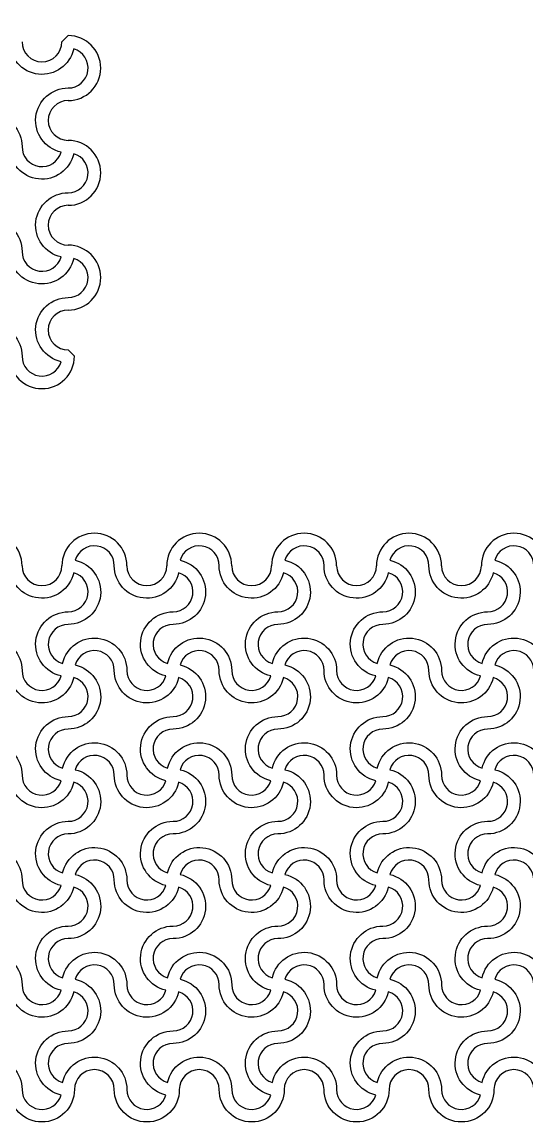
# Model space of a CAD drawing. Header units: millimetres. Extents: x 24 to 345, y 12 to 201.
# Drawn here: x 66.219 to 68.145, y 22.17 to 26.37 of the extents above; entities that cross this region are included whole.
import ezdxf

# ---------------------------------------------------------------- set-up
doc = ezdxf.new("R2010")
doc.units = ezdxf.units.MM
doc.header["$MEASUREMENT"] = 0
doc.layers.add('5th metal (rf+ground)', color=240, linetype='Continuous')

msp = doc.modelspace()

# ---------------------------------------------------------------- linework, layer by layer
at = {"layer": '5th metal (rf+ground)'}
for p, q in [((66.3953, 26.31821), (66.3713, 26.29421)), ((66.3953, 26.31821), (66.3713, 26.29421)), ((66.3953, 26.31821), (66.3713, 26.29421)), ((66.3953, 26.31821), (66.3713, 26.29421)), ((66.4193, 25.09421), (66.3953, 25.11821)), ((66.4193, 25.09421), (66.3953, 25.11821)), ((66.4193, 25.09421), (66.3953, 25.11821)), ((66.4193, 25.09421), (66.3953, 25.11821))]:
    msp.add_line(p, q, dxfattribs=at)
for points in [[(66.1713, 26.29421, 0.8687853), (66.02227, 26.31524, -0.8959788), (65.9953, 26.07021, 0.8687853), (65.97427, 25.92118, -0.8959788), (66.2193, 25.89421, 0.8687853), (66.36833, 25.87318, -0.8959788), (66.3953, 26.11821, 0.8687853), (66.41633, 26.26724, -0.8959788)], [(66.1713, 26.29421, 0.8687853), (66.02227, 26.31524, -0.8959788), (65.9953, 26.07021, 0.8687853), (65.97427, 25.92118, -0.8959788), (66.2193, 25.89421, 0.8687853), (66.36833, 25.87318, -0.8959788), (66.3953, 26.11821, 0.8687853), (66.41633, 26.26724, -0.8959788)], [(66.1713, 26.29421, 0.8687853), (66.02227, 26.31524, -0.8959788), (65.9953, 26.07021, 0.8687853), (65.97427, 25.92118, -0.8959788), (66.2193, 25.89421, 0.8687853), (66.36833, 25.87318, -0.8959788), (66.3953, 26.11821, 0.8687853), (66.41633, 26.26724, -0.8959788)], [(66.1713, 26.29421, 0.8687853), (66.02227, 26.31524, -0.8959788), (65.9953, 26.07021, 0.8687853), (65.97427, 25.92118, -0.8959788), (66.2193, 25.89421, 0.8687853), (66.36833, 25.87318, -0.8959788), (66.3953, 26.11821, 0.8687853), (66.41633, 26.26724, -0.8959788)], [(66.1713, 25.89421, 0.8687853), (66.02227, 25.91524, -0.8959788), (65.9953, 25.67021, 0.8687853), (65.97427, 25.52118, -0.8959788), (66.2193, 25.49421, 0.8687853), (66.36833, 25.47318, -0.8959788), (66.3953, 25.71821, 0.8687853), (66.41633, 25.86724, -0.8959788)], [(66.1713, 25.89421, 0.8687853), (66.02227, 25.91524, -0.8959788), (65.9953, 25.67021, 0.8687853), (65.97427, 25.52118, -0.8959788), (66.2193, 25.49421, 0.8687853), (66.36833, 25.47318, -0.8959788), (66.3953, 25.71821, 0.8687853), (66.41633, 25.86724, -0.8959788)], [(66.1713, 25.89421, 0.8687853), (66.02227, 25.91524, -0.8959788), (65.9953, 25.67021, 0.8687853), (65.97427, 25.52118, -0.8959788), (66.2193, 25.49421, 0.8687853), (66.36833, 25.47318, -0.8959788), (66.3953, 25.71821, 0.8687853), (66.41633, 25.86724, -0.8959788)], [(66.1713, 25.89421, 0.8687853), (66.02227, 25.91524, -0.8959788), (65.9953, 25.67021, 0.8687853), (65.97427, 25.52118, -0.8959788), (66.2193, 25.49421, 0.8687853), (66.36833, 25.47318, -0.8959788), (66.3953, 25.71821, 0.8687853), (66.41633, 25.86724, -0.8959788)], [(66.1713, 25.49421, 0.8687853), (66.02227, 25.51524, -0.8959788), (65.9953, 25.27021, 0.8687853), (65.97427, 25.12118, -0.8959788), (66.2193, 25.09421, 0.8687853), (66.36833, 25.07318, -0.8959788), (66.3953, 25.31821, 0.8687853), (66.41633, 25.46724, -0.8959788)], [(66.1713, 25.49421, 0.8687853), (66.02227, 25.51524, -0.8959788), (65.9953, 25.27021, 0.8687853), (65.97427, 25.12118, -0.8959788), (66.2193, 25.09421, 0.8687853), (66.36833, 25.07318, -0.8959788), (66.3953, 25.31821, 0.8687853), (66.41633, 25.46724, -0.8959788)], [(66.1713, 25.49421, 0.8687853), (66.02227, 25.51524, -0.8959788), (65.9953, 25.27021, 0.8687853), (65.97427, 25.12118, -0.8959788), (66.2193, 25.09421, 0.8687853), (66.36833, 25.07318, -0.8959788), (66.3953, 25.31821, 0.8687853), (66.41633, 25.46724, -0.8959788)], [(66.1713, 25.49421, 0.8687853), (66.02227, 25.51524, -0.8959788), (65.9953, 25.27021, 0.8687853), (65.97427, 25.12118, -0.8959788), (66.2193, 25.09421, 0.8687853), (66.36833, 25.07318, -0.8959788), (66.3953, 25.31821, 0.8687853), (66.41633, 25.46724, -0.8959788)], [(66.1713, 24.29421, 0.8687853), (66.02227, 24.31524, -0.8959788), (65.9953, 24.07021, 0.8687853), (65.97427, 23.92118, -0.8959788), (66.2193, 23.89421, 0.8687853), (66.36833, 23.87318, -0.8959788), (66.3953, 24.11821, 0.8687853), (66.41633, 24.26724, -0.8959788)], [(66.1713, 24.29421, 0.8687853), (66.02227, 24.31524, -0.8959788), (65.9953, 24.07021, 0.8687853), (65.97427, 23.92118, -0.8959788), (66.2193, 23.89421, 0.8687853), (66.36833, 23.87318, -0.8959788), (66.3953, 24.11821, 0.8687853), (66.41633, 24.26724, -0.8959788)], [(66.1713, 24.29421, 0.8687853), (66.02227, 24.31524, -0.8959788), (65.9953, 24.07021, 0.8687853), (65.97427, 23.92118, -0.8959788), (66.2193, 23.89421, 0.8687853), (66.36833, 23.87318, -0.8959788), (66.3953, 24.11821, 0.8687853), (66.41633, 24.26724, -0.8959788)], [(66.1713, 24.29421, 0.8687853), (66.02227, 24.31524, -0.8959788), (65.9953, 24.07021, 0.8687853), (65.97427, 23.92118, -0.8959788), (66.2193, 23.89421, 0.8687853), (66.36833, 23.87318, -0.8959788), (66.3953, 24.11821, 0.8687853), (66.41633, 24.26724, -0.8959788)], [(66.5713, 24.29421, 0.8687853), (66.42227, 24.31524, -0.8959788), (66.3953, 24.07021, 0.8687853), (66.37427, 23.92118, -0.8959788), (66.6193, 23.89421, 0.8687853), (66.76833, 23.87318, -0.8959788), (66.7953, 24.11821, 0.8687853), (66.81633, 24.26724, -0.8959788)], [(66.5713, 24.29421, 0.8687853), (66.42227, 24.31524, -0.8959788), (66.3953, 24.07021, 0.8687853), (66.37427, 23.92118, -0.8959788), (66.6193, 23.89421, 0.8687853), (66.76833, 23.87318, -0.8959788), (66.7953, 24.11821, 0.8687853), (66.81633, 24.26724, -0.8959788)], [(66.5713, 24.29421, 0.8687853), (66.42227, 24.31524, -0.8959788), (66.3953, 24.07021, 0.8687853), (66.37427, 23.92118, -0.8959788), (66.6193, 23.89421, 0.8687853), (66.76833, 23.87318, -0.8959788), (66.7953, 24.11821, 0.8687853), (66.81633, 24.26724, -0.8959788)], [(66.5713, 24.29421, 0.8687853), (66.42227, 24.31524, -0.8959788), (66.3953, 24.07021, 0.8687853), (66.37427, 23.92118, -0.8959788), (66.6193, 23.89421, 0.8687853), (66.76833, 23.87318, -0.8959788), (66.7953, 24.11821, 0.8687853), (66.81633, 24.26724, -0.8959788)], [(66.9713, 24.29421, 0.8687853), (66.82227, 24.31524, -0.8959788), (66.7953, 24.07021, 0.8687853), (66.77427, 23.92118, -0.8959788), (67.0193, 23.89421, 0.8687853), (67.16833, 23.87318, -0.8959788), (67.1953, 24.11821, 0.8687853), (67.21633, 24.26724, -0.8959788)], [(66.9713, 24.29421, 0.8687853), (66.82227, 24.31524, -0.8959788), (66.7953, 24.07021, 0.8687853), (66.77427, 23.92118, -0.8959788), (67.0193, 23.89421, 0.8687853), (67.16833, 23.87318, -0.8959788), (67.1953, 24.11821, 0.8687853), (67.21633, 24.26724, -0.8959788)], [(66.9713, 24.29421, 0.8687853), (66.82227, 24.31524, -0.8959788), (66.7953, 24.07021, 0.8687853), (66.77427, 23.92118, -0.8959788), (67.0193, 23.89421, 0.8687853), (67.16833, 23.87318, -0.8959788), (67.1953, 24.11821, 0.8687853), (67.21633, 24.26724, -0.8959788)], [(66.9713, 24.29421, 0.8687853), (66.82227, 24.31524, -0.8959788), (66.7953, 24.07021, 0.8687853), (66.77427, 23.92118, -0.8959788), (67.0193, 23.89421, 0.8687853), (67.16833, 23.87318, -0.8959788), (67.1953, 24.11821, 0.8687853), (67.21633, 24.26724, -0.8959788)], [(67.3713, 24.29421, 0.8687853), (67.22227, 24.31524, -0.8959788), (67.1953, 24.07021, 0.8687853), (67.17427, 23.92118, -0.8959788), (67.4193, 23.89421, 0.8687853), (67.56833, 23.87318, -0.8959788), (67.5953, 24.11821, 0.8687853), (67.61633, 24.26724, -0.8959788)], [(67.3713, 24.29421, 0.8687853), (67.22227, 24.31524, -0.8959788), (67.1953, 24.07021, 0.8687853), (67.17427, 23.92118, -0.8959788), (67.4193, 23.89421, 0.8687853), (67.56833, 23.87318, -0.8959788), (67.5953, 24.11821, 0.8687853), (67.61633, 24.26724, -0.8959788)], [(67.3713, 24.29421, 0.8687853), (67.22227, 24.31524, -0.8959788), (67.1953, 24.07021, 0.8687853), (67.17427, 23.92118, -0.8959788), (67.4193, 23.89421, 0.8687853), (67.56833, 23.87318, -0.8959788), (67.5953, 24.11821, 0.8687853), (67.61633, 24.26724, -0.8959788)], [(67.3713, 24.29421, 0.8687853), (67.22227, 24.31524, -0.8959788), (67.1953, 24.07021, 0.8687853), (67.17427, 23.92118, -0.8959788), (67.4193, 23.89421, 0.8687853), (67.56833, 23.87318, -0.8959788), (67.5953, 24.11821, 0.8687853), (67.61633, 24.26724, -0.8959788)], [(67.7713, 24.29421, 0.8687853), (67.62227, 24.31524, -0.8959788), (67.5953, 24.07021, 0.8687853), (67.57427, 23.92118, -0.8959788), (67.8193, 23.89421, 0.8687853), (67.96833, 23.87318, -0.8959788), (67.9953, 24.11821, 0.8687853), (68.01633, 24.26724, -0.8959788)], [(67.7713, 24.29421, 0.8687853), (67.62227, 24.31524, -0.8959788), (67.5953, 24.07021, 0.8687853), (67.57427, 23.92118, -0.8959788), (67.8193, 23.89421, 0.8687853), (67.96833, 23.87318, -0.8959788), (67.9953, 24.11821, 0.8687853), (68.01633, 24.26724, -0.8959788)], [(67.7713, 24.29421, 0.8687853), (67.62227, 24.31524, -0.8959788), (67.5953, 24.07021, 0.8687853), (67.57427, 23.92118, -0.8959788), (67.8193, 23.89421, 0.8687853), (67.96833, 23.87318, -0.8959788), (67.9953, 24.11821, 0.8687853), (68.01633, 24.26724, -0.8959788)], [(67.7713, 24.29421, 0.8687853), (67.62227, 24.31524, -0.8959788), (67.5953, 24.07021, 0.8687853), (67.57427, 23.92118, -0.8959788), (67.8193, 23.89421, 0.8687853), (67.96833, 23.87318, -0.8959788), (67.9953, 24.11821, 0.8687853), (68.01633, 24.26724, -0.8959788)], [(68.1713, 24.29421, 0.8687853), (68.02227, 24.31524, -0.8959788), (67.9953, 24.07021, 0.8687853), (67.97427, 23.92118, -0.8959788), (68.2193, 23.89421, 0.8687853), (68.36833, 23.87318, -0.8959788), (68.3953, 24.11821, 0.8687853), (68.41633, 24.26724, -0.8959788)], [(68.1713, 24.29421, 0.8687853), (68.02227, 24.31524, -0.8959788), (67.9953, 24.07021, 0.8687853), (67.97427, 23.92118, -0.8959788), (68.2193, 23.89421, 0.8687853), (68.36833, 23.87318, -0.8959788), (68.3953, 24.11821, 0.8687853), (68.41633, 24.26724, -0.8959788)], [(68.1713, 24.29421, 0.8687853), (68.02227, 24.31524, -0.8959788), (67.9953, 24.07021, 0.8687853), (67.97427, 23.92118, -0.8959788), (68.2193, 23.89421, 0.8687853), (68.36833, 23.87318, -0.8959788), (68.3953, 24.11821, 0.8687853), (68.41633, 24.26724, -0.8959788)], [(68.1713, 24.29421, 0.8687853), (68.02227, 24.31524, -0.8959788), (67.9953, 24.07021, 0.8687853), (67.97427, 23.92118, -0.8959788), (68.2193, 23.89421, 0.8687853), (68.36833, 23.87318, -0.8959788), (68.3953, 24.11821, 0.8687853), (68.41633, 24.26724, -0.8959788)], [(66.1713, 23.89421, 0.8687853), (66.02227, 23.91524, -0.8959788), (65.9953, 23.67021, 0.8687853), (65.97427, 23.52118, -0.8959788), (66.2193, 23.49421, 0.8687853), (66.36833, 23.47318, -0.8959788), (66.3953, 23.71821, 0.8687853), (66.41633, 23.86724, -0.8959788)], [(66.1713, 23.89421, 0.8687853), (66.02227, 23.91524, -0.8959788), (65.9953, 23.67021, 0.8687853), (65.97427, 23.52118, -0.8959788), (66.2193, 23.49421, 0.8687853), (66.36833, 23.47318, -0.8959788), (66.3953, 23.71821, 0.8687853), (66.41633, 23.86724, -0.8959788)], [(66.1713, 23.89421, 0.8687853), (66.02227, 23.91524, -0.8959788), (65.9953, 23.67021, 0.8687853), (65.97427, 23.52118, -0.8959788), (66.2193, 23.49421, 0.8687853), (66.36833, 23.47318, -0.8959788), (66.3953, 23.71821, 0.8687853), (66.41633, 23.86724, -0.8959788)], [(66.1713, 23.89421, 0.8687853), (66.02227, 23.91524, -0.8959788), (65.9953, 23.67021, 0.8687853), (65.97427, 23.52118, -0.8959788), (66.2193, 23.49421, 0.8687853), (66.36833, 23.47318, -0.8959788), (66.3953, 23.71821, 0.8687853), (66.41633, 23.86724, -0.8959788)], [(66.5713, 23.89421, 0.8687853), (66.42227, 23.91524, -0.8959788), (66.3953, 23.67021, 0.8687853), (66.37427, 23.52118, -0.8959788), (66.6193, 23.49421, 0.8687853), (66.76833, 23.47318, -0.8959788), (66.7953, 23.71821, 0.8687853), (66.81633, 23.86724, -0.8959788)], [(66.5713, 23.89421, 0.8687853), (66.42227, 23.91524, -0.8959788), (66.3953, 23.67021, 0.8687853), (66.37427, 23.52118, -0.8959788), (66.6193, 23.49421, 0.8687853), (66.76833, 23.47318, -0.8959788), (66.7953, 23.71821, 0.8687853), (66.81633, 23.86724, -0.8959788)], [(66.5713, 23.89421, 0.8687853), (66.42227, 23.91524, -0.8959788), (66.3953, 23.67021, 0.8687853), (66.37427, 23.52118, -0.8959788), (66.6193, 23.49421, 0.8687853), (66.76833, 23.47318, -0.8959788), (66.7953, 23.71821, 0.8687853), (66.81633, 23.86724, -0.8959788)], [(66.5713, 23.89421, 0.8687853), (66.42227, 23.91524, -0.8959788), (66.3953, 23.67021, 0.8687853), (66.37427, 23.52118, -0.8959788), (66.6193, 23.49421, 0.8687853), (66.76833, 23.47318, -0.8959788), (66.7953, 23.71821, 0.8687853), (66.81633, 23.86724, -0.8959788)], [(66.9713, 23.89421, 0.8687853), (66.82227, 23.91524, -0.8959788), (66.7953, 23.67021, 0.8687853), (66.77427, 23.52118, -0.8959788), (67.0193, 23.49421, 0.8687853), (67.16833, 23.47318, -0.8959788), (67.1953, 23.71821, 0.8687853), (67.21633, 23.86724, -0.8959788)], [(66.9713, 23.89421, 0.8687853), (66.82227, 23.91524, -0.8959788), (66.7953, 23.67021, 0.8687853), (66.77427, 23.52118, -0.8959788), (67.0193, 23.49421, 0.8687853), (67.16833, 23.47318, -0.8959788), (67.1953, 23.71821, 0.8687853), (67.21633, 23.86724, -0.8959788)], [(66.9713, 23.89421, 0.8687853), (66.82227, 23.91524, -0.8959788), (66.7953, 23.67021, 0.8687853), (66.77427, 23.52118, -0.8959788), (67.0193, 23.49421, 0.8687853), (67.16833, 23.47318, -0.8959788), (67.1953, 23.71821, 0.8687853), (67.21633, 23.86724, -0.8959788)], [(66.9713, 23.89421, 0.8687853), (66.82227, 23.91524, -0.8959788), (66.7953, 23.67021, 0.8687853), (66.77427, 23.52118, -0.8959788), (67.0193, 23.49421, 0.8687853), (67.16833, 23.47318, -0.8959788), (67.1953, 23.71821, 0.8687853), (67.21633, 23.86724, -0.8959788)], [(67.3713, 23.89421, 0.8687853), (67.22227, 23.91524, -0.8959788), (67.1953, 23.67021, 0.8687853), (67.17427, 23.52118, -0.8959788), (67.4193, 23.49421, 0.8687853), (67.56833, 23.47318, -0.8959788), (67.5953, 23.71821, 0.8687853), (67.61633, 23.86724, -0.8959788)], [(67.3713, 23.89421, 0.8687853), (67.22227, 23.91524, -0.8959788), (67.1953, 23.67021, 0.8687853), (67.17427, 23.52118, -0.8959788), (67.4193, 23.49421, 0.8687853), (67.56833, 23.47318, -0.8959788), (67.5953, 23.71821, 0.8687853), (67.61633, 23.86724, -0.8959788)], [(67.3713, 23.89421, 0.8687853), (67.22227, 23.91524, -0.8959788), (67.1953, 23.67021, 0.8687853), (67.17427, 23.52118, -0.8959788), (67.4193, 23.49421, 0.8687853), (67.56833, 23.47318, -0.8959788), (67.5953, 23.71821, 0.8687853), (67.61633, 23.86724, -0.8959788)], [(67.3713, 23.89421, 0.8687853), (67.22227, 23.91524, -0.8959788), (67.1953, 23.67021, 0.8687853), (67.17427, 23.52118, -0.8959788), (67.4193, 23.49421, 0.8687853), (67.56833, 23.47318, -0.8959788), (67.5953, 23.71821, 0.8687853), (67.61633, 23.86724, -0.8959788)], [(67.7713, 23.89421, 0.8687853), (67.62227, 23.91524, -0.8959788), (67.5953, 23.67021, 0.8687853), (67.57427, 23.52118, -0.8959788), (67.8193, 23.49421, 0.8687853), (67.96833, 23.47318, -0.8959788), (67.9953, 23.71821, 0.8687853), (68.01633, 23.86724, -0.8959788)], [(67.7713, 23.89421, 0.8687853), (67.62227, 23.91524, -0.8959788), (67.5953, 23.67021, 0.8687853), (67.57427, 23.52118, -0.8959788), (67.8193, 23.49421, 0.8687853), (67.96833, 23.47318, -0.8959788), (67.9953, 23.71821, 0.8687853), (68.01633, 23.86724, -0.8959788)], [(67.7713, 23.89421, 0.8687853), (67.62227, 23.91524, -0.8959788), (67.5953, 23.67021, 0.8687853), (67.57427, 23.52118, -0.8959788), (67.8193, 23.49421, 0.8687853), (67.96833, 23.47318, -0.8959788), (67.9953, 23.71821, 0.8687853), (68.01633, 23.86724, -0.8959788)], [(67.7713, 23.89421, 0.8687853), (67.62227, 23.91524, -0.8959788), (67.5953, 23.67021, 0.8687853), (67.57427, 23.52118, -0.8959788), (67.8193, 23.49421, 0.8687853), (67.96833, 23.47318, -0.8959788), (67.9953, 23.71821, 0.8687853), (68.01633, 23.86724, -0.8959788)], [(68.1713, 23.89421, 0.8687853), (68.02227, 23.91524, -0.8959788), (67.9953, 23.67021, 0.8687853), (67.97427, 23.52118, -0.8959788), (68.2193, 23.49421, 0.8687853), (68.36833, 23.47318, -0.8959788), (68.3953, 23.71821, 0.8687853), (68.41633, 23.86724, -0.8959788)], [(68.1713, 23.89421, 0.8687853), (68.02227, 23.91524, -0.8959788), (67.9953, 23.67021, 0.8687853), (67.97427, 23.52118, -0.8959788), (68.2193, 23.49421, 0.8687853), (68.36833, 23.47318, -0.8959788), (68.3953, 23.71821, 0.8687853), (68.41633, 23.86724, -0.8959788)], [(68.1713, 23.89421, 0.8687853), (68.02227, 23.91524, -0.8959788), (67.9953, 23.67021, 0.8687853), (67.97427, 23.52118, -0.8959788), (68.2193, 23.49421, 0.8687853), (68.36833, 23.47318, -0.8959788), (68.3953, 23.71821, 0.8687853), (68.41633, 23.86724, -0.8959788)], [(68.1713, 23.89421, 0.8687853), (68.02227, 23.91524, -0.8959788), (67.9953, 23.67021, 0.8687853), (67.97427, 23.52118, -0.8959788), (68.2193, 23.49421, 0.8687853), (68.36833, 23.47318, -0.8959788), (68.3953, 23.71821, 0.8687853), (68.41633, 23.86724, -0.8959788)], [(66.1713, 23.49421, 0.8687853), (66.02227, 23.51524, -0.8959788), (65.9953, 23.27021, 0.8687853), (65.97427, 23.12118, -0.8959788), (66.2193, 23.09421, 0.8687853), (66.36833, 23.07318, -0.8959788), (66.3953, 23.31821, 0.8687853), (66.41633, 23.46724, -0.8959788)], [(66.1713, 23.49421, 0.8687853), (66.02227, 23.51524, -0.8959788), (65.9953, 23.27021, 0.8687853), (65.97427, 23.12118, -0.8959788), (66.2193, 23.09421, 0.8687853), (66.36833, 23.07318, -0.8959788), (66.3953, 23.31821, 0.8687853), (66.41633, 23.46724, -0.8959788)], [(66.1713, 23.49421, 0.8687853), (66.02227, 23.51524, -0.8959788), (65.9953, 23.27021, 0.8687853), (65.97427, 23.12118, -0.8959788), (66.2193, 23.09421, 0.8687853), (66.36833, 23.07318, -0.8959788), (66.3953, 23.31821, 0.8687853), (66.41633, 23.46724, -0.8959788)], [(66.1713, 23.49421, 0.8687853), (66.02227, 23.51524, -0.8959788), (65.9953, 23.27021, 0.8687853), (65.97427, 23.12118, -0.8959788), (66.2193, 23.09421, 0.8687853), (66.36833, 23.07318, -0.8959788), (66.3953, 23.31821, 0.8687853), (66.41633, 23.46724, -0.8959788)], [(66.5713, 23.49421, 0.8687853), (66.42227, 23.51524, -0.8959788), (66.3953, 23.27021, 0.8687853), (66.37427, 23.12118, -0.8959788), (66.6193, 23.09421, 0.8687853), (66.76833, 23.07318, -0.8959788), (66.7953, 23.31821, 0.8687853), (66.81633, 23.46724, -0.8959788)], [(66.5713, 23.49421, 0.8687853), (66.42227, 23.51524, -0.8959788), (66.3953, 23.27021, 0.8687853), (66.37427, 23.12118, -0.8959788), (66.6193, 23.09421, 0.8687853), (66.76833, 23.07318, -0.8959788), (66.7953, 23.31821, 0.8687853), (66.81633, 23.46724, -0.8959788)], [(66.5713, 23.49421, 0.8687853), (66.42227, 23.51524, -0.8959788), (66.3953, 23.27021, 0.8687853), (66.37427, 23.12118, -0.8959788), (66.6193, 23.09421, 0.8687853), (66.76833, 23.07318, -0.8959788), (66.7953, 23.31821, 0.8687853), (66.81633, 23.46724, -0.8959788)], [(66.5713, 23.49421, 0.8687853), (66.42227, 23.51524, -0.8959788), (66.3953, 23.27021, 0.8687853), (66.37427, 23.12118, -0.8959788), (66.6193, 23.09421, 0.8687853), (66.76833, 23.07318, -0.8959788), (66.7953, 23.31821, 0.8687853), (66.81633, 23.46724, -0.8959788)], [(66.9713, 23.49421, 0.8687853), (66.82227, 23.51524, -0.8959788), (66.7953, 23.27021, 0.8687853), (66.77427, 23.12118, -0.8959788), (67.0193, 23.09421, 0.8687853), (67.16833, 23.07318, -0.8959788), (67.1953, 23.31821, 0.8687853), (67.21633, 23.46724, -0.8959788)], [(66.9713, 23.49421, 0.8687853), (66.82227, 23.51524, -0.8959788), (66.7953, 23.27021, 0.8687853), (66.77427, 23.12118, -0.8959788), (67.0193, 23.09421, 0.8687853), (67.16833, 23.07318, -0.8959788), (67.1953, 23.31821, 0.8687853), (67.21633, 23.46724, -0.8959788)], [(66.9713, 23.49421, 0.8687853), (66.82227, 23.51524, -0.8959788), (66.7953, 23.27021, 0.8687853), (66.77427, 23.12118, -0.8959788), (67.0193, 23.09421, 0.8687853), (67.16833, 23.07318, -0.8959788), (67.1953, 23.31821, 0.8687853), (67.21633, 23.46724, -0.8959788)], [(66.9713, 23.49421, 0.8687853), (66.82227, 23.51524, -0.8959788), (66.7953, 23.27021, 0.8687853), (66.77427, 23.12118, -0.8959788), (67.0193, 23.09421, 0.8687853), (67.16833, 23.07318, -0.8959788), (67.1953, 23.31821, 0.8687853), (67.21633, 23.46724, -0.8959788)], [(67.3713, 23.49421, 0.8687853), (67.22227, 23.51524, -0.8959788), (67.1953, 23.27021, 0.8687853), (67.17427, 23.12118, -0.8959788), (67.4193, 23.09421, 0.8687853), (67.56833, 23.07318, -0.8959788), (67.5953, 23.31821, 0.8687853), (67.61633, 23.46724, -0.8959788)], [(67.3713, 23.49421, 0.8687853), (67.22227, 23.51524, -0.8959788), (67.1953, 23.27021, 0.8687853), (67.17427, 23.12118, -0.8959788), (67.4193, 23.09421, 0.8687853), (67.56833, 23.07318, -0.8959788), (67.5953, 23.31821, 0.8687853), (67.61633, 23.46724, -0.8959788)], [(67.3713, 23.49421, 0.8687853), (67.22227, 23.51524, -0.8959788), (67.1953, 23.27021, 0.8687853), (67.17427, 23.12118, -0.8959788), (67.4193, 23.09421, 0.8687853), (67.56833, 23.07318, -0.8959788), (67.5953, 23.31821, 0.8687853), (67.61633, 23.46724, -0.8959788)], [(67.3713, 23.49421, 0.8687853), (67.22227, 23.51524, -0.8959788), (67.1953, 23.27021, 0.8687853), (67.17427, 23.12118, -0.8959788), (67.4193, 23.09421, 0.8687853), (67.56833, 23.07318, -0.8959788), (67.5953, 23.31821, 0.8687853), (67.61633, 23.46724, -0.8959788)], [(67.7713, 23.49421, 0.8687853), (67.62227, 23.51524, -0.8959788), (67.5953, 23.27021, 0.8687853), (67.57427, 23.12118, -0.8959788), (67.8193, 23.09421, 0.8687853), (67.96833, 23.07318, -0.8959788), (67.9953, 23.31821, 0.8687853), (68.01633, 23.46724, -0.8959788)], [(67.7713, 23.49421, 0.8687853), (67.62227, 23.51524, -0.8959788), (67.5953, 23.27021, 0.8687853), (67.57427, 23.12118, -0.8959788), (67.8193, 23.09421, 0.8687853), (67.96833, 23.07318, -0.8959788), (67.9953, 23.31821, 0.8687853), (68.01633, 23.46724, -0.8959788)], [(67.7713, 23.49421, 0.8687853), (67.62227, 23.51524, -0.8959788), (67.5953, 23.27021, 0.8687853), (67.57427, 23.12118, -0.8959788), (67.8193, 23.09421, 0.8687853), (67.96833, 23.07318, -0.8959788), (67.9953, 23.31821, 0.8687853), (68.01633, 23.46724, -0.8959788)], [(67.7713, 23.49421, 0.8687853), (67.62227, 23.51524, -0.8959788), (67.5953, 23.27021, 0.8687853), (67.57427, 23.12118, -0.8959788), (67.8193, 23.09421, 0.8687853), (67.96833, 23.07318, -0.8959788), (67.9953, 23.31821, 0.8687853), (68.01633, 23.46724, -0.8959788)], [(68.1713, 23.49421, 0.8687853), (68.02227, 23.51524, -0.8959788), (67.9953, 23.27021, 0.8687853), (67.97427, 23.12118, -0.8959788), (68.2193, 23.09421, 0.8687853), (68.36833, 23.07318, -0.8959788), (68.3953, 23.31821, 0.8687853), (68.41633, 23.46724, -0.8959788)], [(68.1713, 23.49421, 0.8687853), (68.02227, 23.51524, -0.8959788), (67.9953, 23.27021, 0.8687853), (67.97427, 23.12118, -0.8959788), (68.2193, 23.09421, 0.8687853), (68.36833, 23.07318, -0.8959788), (68.3953, 23.31821, 0.8687853), (68.41633, 23.46724, -0.8959788)], [(68.1713, 23.49421, 0.8687853), (68.02227, 23.51524, -0.8959788), (67.9953, 23.27021, 0.8687853), (67.97427, 23.12118, -0.8959788), (68.2193, 23.09421, 0.8687853), (68.36833, 23.07318, -0.8959788), (68.3953, 23.31821, 0.8687853), (68.41633, 23.46724, -0.8959788)], [(68.1713, 23.49421, 0.8687853), (68.02227, 23.51524, -0.8959788), (67.9953, 23.27021, 0.8687853), (67.97427, 23.12118, -0.8959788), (68.2193, 23.09421, 0.8687853), (68.36833, 23.07318, -0.8959788), (68.3953, 23.31821, 0.8687853), (68.41633, 23.46724, -0.8959788)], [(66.1713, 23.09421, 0.8687853), (66.02227, 23.11524, -0.8959788), (65.9953, 22.87021, 0.8687853), (65.97427, 22.72118, -0.8959788), (66.2193, 22.69421, 0.8687853), (66.36833, 22.67318, -0.8959788), (66.3953, 22.91821, 0.8687853), (66.41633, 23.06724, -0.8959788)], [(66.1713, 23.09421, 0.8687853), (66.02227, 23.11524, -0.8959788), (65.9953, 22.87021, 0.8687853), (65.97427, 22.72118, -0.8959788), (66.2193, 22.69421, 0.8687853), (66.36833, 22.67318, -0.8959788), (66.3953, 22.91821, 0.8687853), (66.41633, 23.06724, -0.8959788)], [(66.1713, 23.09421, 0.8687853), (66.02227, 23.11524, -0.8959788), (65.9953, 22.87021, 0.8687853), (65.97427, 22.72118, -0.8959788), (66.2193, 22.69421, 0.8687853), (66.36833, 22.67318, -0.8959788), (66.3953, 22.91821, 0.8687853), (66.41633, 23.06724, -0.8959788)], [(66.1713, 23.09421, 0.8687853), (66.02227, 23.11524, -0.8959788), (65.9953, 22.87021, 0.8687853), (65.97427, 22.72118, -0.8959788), (66.2193, 22.69421, 0.8687853), (66.36833, 22.67318, -0.8959788), (66.3953, 22.91821, 0.8687853), (66.41633, 23.06724, -0.8959788)], [(66.5713, 23.09421, 0.8687853), (66.42227, 23.11524, -0.8959788), (66.3953, 22.87021, 0.8687853), (66.37427, 22.72118, -0.8959788), (66.6193, 22.69421, 0.8687853), (66.76833, 22.67318, -0.8959788), (66.7953, 22.91821, 0.8687853), (66.81633, 23.06724, -0.8959788)], [(66.5713, 23.09421, 0.8687853), (66.42227, 23.11524, -0.8959788), (66.3953, 22.87021, 0.8687853), (66.37427, 22.72118, -0.8959788), (66.6193, 22.69421, 0.8687853), (66.76833, 22.67318, -0.8959788), (66.7953, 22.91821, 0.8687853), (66.81633, 23.06724, -0.8959788)], [(66.5713, 23.09421, 0.8687853), (66.42227, 23.11524, -0.8959788), (66.3953, 22.87021, 0.8687853), (66.37427, 22.72118, -0.8959788), (66.6193, 22.69421, 0.8687853), (66.76833, 22.67318, -0.8959788), (66.7953, 22.91821, 0.8687853), (66.81633, 23.06724, -0.8959788)], [(66.5713, 23.09421, 0.8687853), (66.42227, 23.11524, -0.8959788), (66.3953, 22.87021, 0.8687853), (66.37427, 22.72118, -0.8959788), (66.6193, 22.69421, 0.8687853), (66.76833, 22.67318, -0.8959788), (66.7953, 22.91821, 0.8687853), (66.81633, 23.06724, -0.8959788)], [(66.9713, 23.09421, 0.8687853), (66.82227, 23.11524, -0.8959788), (66.7953, 22.87021, 0.8687853), (66.77427, 22.72118, -0.8959788), (67.0193, 22.69421, 0.8687853), (67.16833, 22.67318, -0.8959788), (67.1953, 22.91821, 0.8687853), (67.21633, 23.06724, -0.8959788)], [(66.9713, 23.09421, 0.8687853), (66.82227, 23.11524, -0.8959788), (66.7953, 22.87021, 0.8687853), (66.77427, 22.72118, -0.8959788), (67.0193, 22.69421, 0.8687853), (67.16833, 22.67318, -0.8959788), (67.1953, 22.91821, 0.8687853), (67.21633, 23.06724, -0.8959788)], [(66.9713, 23.09421, 0.8687853), (66.82227, 23.11524, -0.8959788), (66.7953, 22.87021, 0.8687853), (66.77427, 22.72118, -0.8959788), (67.0193, 22.69421, 0.8687853), (67.16833, 22.67318, -0.8959788), (67.1953, 22.91821, 0.8687853), (67.21633, 23.06724, -0.8959788)], [(66.9713, 23.09421, 0.8687853), (66.82227, 23.11524, -0.8959788), (66.7953, 22.87021, 0.8687853), (66.77427, 22.72118, -0.8959788), (67.0193, 22.69421, 0.8687853), (67.16833, 22.67318, -0.8959788), (67.1953, 22.91821, 0.8687853), (67.21633, 23.06724, -0.8959788)], [(67.3713, 23.09421, 0.8687853), (67.22227, 23.11524, -0.8959788), (67.1953, 22.87021, 0.8687853), (67.17427, 22.72118, -0.8959788), (67.4193, 22.69421, 0.8687853), (67.56833, 22.67318, -0.8959788), (67.5953, 22.91821, 0.8687853), (67.61633, 23.06724, -0.8959788)], [(67.3713, 23.09421, 0.8687853), (67.22227, 23.11524, -0.8959788), (67.1953, 22.87021, 0.8687853), (67.17427, 22.72118, -0.8959788), (67.4193, 22.69421, 0.8687853), (67.56833, 22.67318, -0.8959788), (67.5953, 22.91821, 0.8687853), (67.61633, 23.06724, -0.8959788)], [(67.3713, 23.09421, 0.8687853), (67.22227, 23.11524, -0.8959788), (67.1953, 22.87021, 0.8687853), (67.17427, 22.72118, -0.8959788), (67.4193, 22.69421, 0.8687853), (67.56833, 22.67318, -0.8959788), (67.5953, 22.91821, 0.8687853), (67.61633, 23.06724, -0.8959788)], [(67.3713, 23.09421, 0.8687853), (67.22227, 23.11524, -0.8959788), (67.1953, 22.87021, 0.8687853), (67.17427, 22.72118, -0.8959788), (67.4193, 22.69421, 0.8687853), (67.56833, 22.67318, -0.8959788), (67.5953, 22.91821, 0.8687853), (67.61633, 23.06724, -0.8959788)], [(67.7713, 23.09421, 0.8687853), (67.62227, 23.11524, -0.8959788), (67.5953, 22.87021, 0.8687853), (67.57427, 22.72118, -0.8959788), (67.8193, 22.69421, 0.8687853), (67.96833, 22.67318, -0.8959788), (67.9953, 22.91821, 0.8687853), (68.01633, 23.06724, -0.8959788)], [(67.7713, 23.09421, 0.8687853), (67.62227, 23.11524, -0.8959788), (67.5953, 22.87021, 0.8687853), (67.57427, 22.72118, -0.8959788), (67.8193, 22.69421, 0.8687853), (67.96833, 22.67318, -0.8959788), (67.9953, 22.91821, 0.8687853), (68.01633, 23.06724, -0.8959788)], [(67.7713, 23.09421, 0.8687853), (67.62227, 23.11524, -0.8959788), (67.5953, 22.87021, 0.8687853), (67.57427, 22.72118, -0.8959788), (67.8193, 22.69421, 0.8687853), (67.96833, 22.67318, -0.8959788), (67.9953, 22.91821, 0.8687853), (68.01633, 23.06724, -0.8959788)], [(67.7713, 23.09421, 0.8687853), (67.62227, 23.11524, -0.8959788), (67.5953, 22.87021, 0.8687853), (67.57427, 22.72118, -0.8959788), (67.8193, 22.69421, 0.8687853), (67.96833, 22.67318, -0.8959788), (67.9953, 22.91821, 0.8687853), (68.01633, 23.06724, -0.8959788)], [(68.1713, 23.09421, 0.8687853), (68.02227, 23.11524, -0.8959788), (67.9953, 22.87021, 0.8687853), (67.97427, 22.72118, -0.8959788), (68.2193, 22.69421, 0.8687853), (68.36833, 22.67318, -0.8959788), (68.3953, 22.91821, 0.8687853), (68.41633, 23.06724, -0.8959788)], [(68.1713, 23.09421, 0.8687853), (68.02227, 23.11524, -0.8959788), (67.9953, 22.87021, 0.8687853), (67.97427, 22.72118, -0.8959788), (68.2193, 22.69421, 0.8687853), (68.36833, 22.67318, -0.8959788), (68.3953, 22.91821, 0.8687853), (68.41633, 23.06724, -0.8959788)], [(68.1713, 23.09421, 0.8687853), (68.02227, 23.11524, -0.8959788), (67.9953, 22.87021, 0.8687853), (67.97427, 22.72118, -0.8959788), (68.2193, 22.69421, 0.8687853), (68.36833, 22.67318, -0.8959788), (68.3953, 22.91821, 0.8687853), (68.41633, 23.06724, -0.8959788)], [(68.1713, 23.09421, 0.8687853), (68.02227, 23.11524, -0.8959788), (67.9953, 22.87021, 0.8687853), (67.97427, 22.72118, -0.8959788), (68.2193, 22.69421, 0.8687853), (68.36833, 22.67318, -0.8959788), (68.3953, 22.91821, 0.8687853), (68.41633, 23.06724, -0.8959788)], [(66.1713, 22.69421, 0.8687853), (66.02227, 22.71524, -0.8959788), (65.9953, 22.47021, 0.8687853), (65.97427, 22.32118, -0.8959788), (66.2193, 22.29421, 0.8687853), (66.36833, 22.27318, -0.8959788), (66.3953, 22.51821, 0.8687853), (66.41633, 22.66724, -0.8959788)], [(66.1713, 22.69421, 0.8687853), (66.02227, 22.71524, -0.8959788), (65.9953, 22.47021, 0.8687853), (65.97427, 22.32118, -0.8959788), (66.2193, 22.29421, 0.8687853), (66.36833, 22.27318, -0.8959788), (66.3953, 22.51821, 0.8687853), (66.41633, 22.66724, -0.8959788)], [(66.1713, 22.69421, 0.8687853), (66.02227, 22.71524, -0.8959788), (65.9953, 22.47021, 0.8687853), (65.97427, 22.32118, -0.8959788), (66.2193, 22.29421, 0.8687853), (66.36833, 22.27318, -0.8959788), (66.3953, 22.51821, 0.8687853), (66.41633, 22.66724, -0.8959788)], [(66.1713, 22.69421, 0.8687853), (66.02227, 22.71524, -0.8959788), (65.9953, 22.47021, 0.8687853), (65.97427, 22.32118, -0.8959788), (66.2193, 22.29421, 0.8687853), (66.36833, 22.27318, -0.8959788), (66.3953, 22.51821, 0.8687853), (66.41633, 22.66724, -0.8959788)], [(66.5713, 22.69421, 0.8687853), (66.42227, 22.71524, -0.8959788), (66.3953, 22.47021, 0.8687853), (66.37427, 22.32118, -0.8959788), (66.6193, 22.29421, 0.8687853), (66.76833, 22.27318, -0.8959788), (66.7953, 22.51821, 0.8687853), (66.81633, 22.66724, -0.8959788)], [(66.5713, 22.69421, 0.8687853), (66.42227, 22.71524, -0.8959788), (66.3953, 22.47021, 0.8687853), (66.37427, 22.32118, -0.8959788), (66.6193, 22.29421, 0.8687853), (66.76833, 22.27318, -0.8959788), (66.7953, 22.51821, 0.8687853), (66.81633, 22.66724, -0.8959788)], [(66.5713, 22.69421, 0.8687853), (66.42227, 22.71524, -0.8959788), (66.3953, 22.47021, 0.8687853), (66.37427, 22.32118, -0.8959788), (66.6193, 22.29421, 0.8687853), (66.76833, 22.27318, -0.8959788), (66.7953, 22.51821, 0.8687853), (66.81633, 22.66724, -0.8959788)], [(66.5713, 22.69421, 0.8687853), (66.42227, 22.71524, -0.8959788), (66.3953, 22.47021, 0.8687853), (66.37427, 22.32118, -0.8959788), (66.6193, 22.29421, 0.8687853), (66.76833, 22.27318, -0.8959788), (66.7953, 22.51821, 0.8687853), (66.81633, 22.66724, -0.8959788)], [(66.9713, 22.69421, 0.8687853), (66.82227, 22.71524, -0.8959788), (66.7953, 22.47021, 0.8687853), (66.77427, 22.32118, -0.8959788), (67.0193, 22.29421, 0.8687853), (67.16833, 22.27318, -0.8959788), (67.1953, 22.51821, 0.8687853), (67.21633, 22.66724, -0.8959788)], [(66.9713, 22.69421, 0.8687853), (66.82227, 22.71524, -0.8959788), (66.7953, 22.47021, 0.8687853), (66.77427, 22.32118, -0.8959788), (67.0193, 22.29421, 0.8687853), (67.16833, 22.27318, -0.8959788), (67.1953, 22.51821, 0.8687853), (67.21633, 22.66724, -0.8959788)], [(66.9713, 22.69421, 0.8687853), (66.82227, 22.71524, -0.8959788), (66.7953, 22.47021, 0.8687853), (66.77427, 22.32118, -0.8959788), (67.0193, 22.29421, 0.8687853), (67.16833, 22.27318, -0.8959788), (67.1953, 22.51821, 0.8687853), (67.21633, 22.66724, -0.8959788)], [(66.9713, 22.69421, 0.8687853), (66.82227, 22.71524, -0.8959788), (66.7953, 22.47021, 0.8687853), (66.77427, 22.32118, -0.8959788), (67.0193, 22.29421, 0.8687853), (67.16833, 22.27318, -0.8959788), (67.1953, 22.51821, 0.8687853), (67.21633, 22.66724, -0.8959788)], [(67.3713, 22.69421, 0.8687853), (67.22227, 22.71524, -0.8959788), (67.1953, 22.47021, 0.8687853), (67.17427, 22.32118, -0.8959788), (67.4193, 22.29421, 0.8687853), (67.56833, 22.27318, -0.8959788), (67.5953, 22.51821, 0.8687853), (67.61633, 22.66724, -0.8959788)], [(67.3713, 22.69421, 0.8687853), (67.22227, 22.71524, -0.8959788), (67.1953, 22.47021, 0.8687853), (67.17427, 22.32118, -0.8959788), (67.4193, 22.29421, 0.8687853), (67.56833, 22.27318, -0.8959788), (67.5953, 22.51821, 0.8687853), (67.61633, 22.66724, -0.8959788)], [(67.3713, 22.69421, 0.8687853), (67.22227, 22.71524, -0.8959788), (67.1953, 22.47021, 0.8687853), (67.17427, 22.32118, -0.8959788), (67.4193, 22.29421, 0.8687853), (67.56833, 22.27318, -0.8959788), (67.5953, 22.51821, 0.8687853), (67.61633, 22.66724, -0.8959788)], [(67.3713, 22.69421, 0.8687853), (67.22227, 22.71524, -0.8959788), (67.1953, 22.47021, 0.8687853), (67.17427, 22.32118, -0.8959788), (67.4193, 22.29421, 0.8687853), (67.56833, 22.27318, -0.8959788), (67.5953, 22.51821, 0.8687853), (67.61633, 22.66724, -0.8959788)], [(67.7713, 22.69421, 0.8687853), (67.62227, 22.71524, -0.8959788), (67.5953, 22.47021, 0.8687853), (67.57427, 22.32118, -0.8959788), (67.8193, 22.29421, 0.8687853), (67.96833, 22.27318, -0.8959788), (67.9953, 22.51821, 0.8687853), (68.01633, 22.66724, -0.8959788)], [(67.7713, 22.69421, 0.8687853), (67.62227, 22.71524, -0.8959788), (67.5953, 22.47021, 0.8687853), (67.57427, 22.32118, -0.8959788), (67.8193, 22.29421, 0.8687853), (67.96833, 22.27318, -0.8959788), (67.9953, 22.51821, 0.8687853), (68.01633, 22.66724, -0.8959788)], [(67.7713, 22.69421, 0.8687853), (67.62227, 22.71524, -0.8959788), (67.5953, 22.47021, 0.8687853), (67.57427, 22.32118, -0.8959788), (67.8193, 22.29421, 0.8687853), (67.96833, 22.27318, -0.8959788), (67.9953, 22.51821, 0.8687853), (68.01633, 22.66724, -0.8959788)], [(67.7713, 22.69421, 0.8687853), (67.62227, 22.71524, -0.8959788), (67.5953, 22.47021, 0.8687853), (67.57427, 22.32118, -0.8959788), (67.8193, 22.29421, 0.8687853), (67.96833, 22.27318, -0.8959788), (67.9953, 22.51821, 0.8687853), (68.01633, 22.66724, -0.8959788)], [(68.1713, 22.69421, 0.8687853), (68.02227, 22.71524, -0.8959788), (67.9953, 22.47021, 0.8687853), (67.97427, 22.32118, -0.8959788), (68.2193, 22.29421, 0.8687853), (68.36833, 22.27318, -0.8959788), (68.3953, 22.51821, 0.8687853), (68.41633, 22.66724, -0.8959788)], [(68.1713, 22.69421, 0.8687853), (68.02227, 22.71524, -0.8959788), (67.9953, 22.47021, 0.8687853), (67.97427, 22.32118, -0.8959788), (68.2193, 22.29421, 0.8687853), (68.36833, 22.27318, -0.8959788), (68.3953, 22.51821, 0.8687853), (68.41633, 22.66724, -0.8959788)], [(68.1713, 22.69421, 0.8687853), (68.02227, 22.71524, -0.8959788), (67.9953, 22.47021, 0.8687853), (67.97427, 22.32118, -0.8959788), (68.2193, 22.29421, 0.8687853), (68.36833, 22.27318, -0.8959788), (68.3953, 22.51821, 0.8687853), (68.41633, 22.66724, -0.8959788)], [(68.1713, 22.69421, 0.8687853), (68.02227, 22.71524, -0.8959788), (67.9953, 22.47021, 0.8687853), (67.97427, 22.32118, -0.8959788), (68.2193, 22.29421, 0.8687853), (68.36833, 22.27318, -0.8959788), (68.3953, 22.51821, 0.8687853), (68.41633, 22.66724, -0.8959788)]]:
    msp.add_lwpolyline(points, format="xyb", close=True, dxfattribs=at)
msp.add_lwpolyline([(68.1713, 22.29421, 1), (68.0193, 22.29421, -1), (67.7713, 22.29421, 1), (67.6193, 22.29421, -1), (67.3713, 22.29421, 1), (67.2193, 22.29421, -1), (66.9713, 22.29421, 1), (66.8193, 22.29421, -1), (66.5713, 22.29421, 1), (66.4193, 22.29421, -1), (66.1713, 22.29421, 1)], format="xyb", dxfattribs=at)
msp.add_lwpolyline([(68.1713, 22.29421, 1), (68.0193, 22.29421, -1), (67.7713, 22.29421, 1), (67.6193, 22.29421, -1), (67.3713, 22.29421, 1), (67.2193, 22.29421, -1), (66.9713, 22.29421, 1), (66.8193, 22.29421, -1), (66.5713, 22.29421, 1), (66.4193, 22.29421, -1), (66.1713, 22.29421, 1)], format="xyb", dxfattribs=at)
msp.add_lwpolyline([(68.1713, 22.29421, 1), (68.0193, 22.29421, -1), (67.7713, 22.29421, 1), (67.6193, 22.29421, -1), (67.3713, 22.29421, 1), (67.2193, 22.29421, -1), (66.9713, 22.29421, 1), (66.8193, 22.29421, -1), (66.5713, 22.29421, 1), (66.4193, 22.29421, -1), (66.1713, 22.29421, 1)], format="xyb", dxfattribs=at)
msp.add_lwpolyline([(68.1713, 22.29421, 1), (68.0193, 22.29421, -1), (67.7713, 22.29421, 1), (67.6193, 22.29421, -1), (67.3713, 22.29421, 1), (67.2193, 22.29421, -1), (66.9713, 22.29421, 1), (66.8193, 22.29421, -1), (66.5713, 22.29421, 1), (66.4193, 22.29421, -1), (66.1713, 22.29421, 1)], format="xyb", dxfattribs=at)
for centre, radius, start, end in [((66.2953, 26.29421), 0.076, 180, 0), ((66.2953, 26.29421), 0.076, 180, 0), ((66.2953, 26.29421), 0.076, 180, 0), ((66.2953, 26.29421), 0.076, 180, 0), ((66.3953, 26.19421), 0.124, 270, 90), ((66.3953, 26.19421), 0.124, 270, 90), ((66.3953, 26.19421), 0.124, 270, 90), ((66.3953, 26.19421), 0.124, 270, 90), ((66.3953, 25.99421), 0.076, 90, 270), ((66.3953, 25.99421), 0.076, 90, 270), ((66.3953, 25.99421), 0.076, 90, 270), ((66.3953, 25.99421), 0.076, 90, 270), ((66.3953, 25.79421), 0.124, 270, 90), ((66.3953, 25.79421), 0.124, 270, 90), ((66.3953, 25.79421), 0.124, 270, 90), ((66.3953, 25.79421), 0.124, 270, 90), ((66.3953, 25.59421), 0.076, 90, 270), ((66.3953, 25.59421), 0.076, 90, 270), ((66.3953, 25.59421), 0.076, 90, 270), ((66.3953, 25.59421), 0.076, 90, 270), ((66.3953, 25.39421), 0.124, 270, 90), ((66.3953, 25.39421), 0.124, 270, 90), ((66.3953, 25.39421), 0.124, 270, 90), ((66.3953, 25.39421), 0.124, 270, 90), ((66.3953, 25.19421), 0.076, 90, 270), ((66.3953, 25.19421), 0.076, 90, 270), ((66.3953, 25.19421), 0.076, 90, 270), ((66.3953, 25.19421), 0.076, 90, 270), ((66.2953, 25.09421), 0.124, 180, 0), ((66.2953, 25.09421), 0.124, 180, 0), ((66.2953, 25.09421), 0.124, 180, 0), ((66.2953, 25.09421), 0.124, 180, 0), ((66.0953, 24.29421), 0.124, 0, 180), ((66.0953, 24.29421), 0.124, 0, 180), ((66.0953, 24.29421), 0.124, 0, 180), ((66.0953, 24.29421), 0.124, 0, 180), ((66.4953, 24.29421), 0.124, 0, 180), ((66.4953, 24.29421), 0.124, 0, 180), ((66.4953, 24.29421), 0.124, 0, 180), ((66.4953, 24.29421), 0.124, 0, 180), ((66.8953, 24.29421), 0.124, 0, 180), ((66.8953, 24.29421), 0.124, 0, 180), ((66.8953, 24.29421), 0.124, 0, 180), ((66.8953, 24.29421), 0.124, 0, 180), ((67.2953, 24.29421), 0.124, 0, 180), ((67.2953, 24.29421), 0.124, 0, 180), ((67.2953, 24.29421), 0.124, 0, 180), ((67.2953, 24.29421), 0.124, 0, 180), ((67.6953, 24.29421), 0.124, 0, 180), ((67.6953, 24.29421), 0.124, 0, 180), ((67.6953, 24.29421), 0.124, 0, 180), ((67.6953, 24.29421), 0.124, 0, 180), ((68.0953, 24.29421), 0.124, 0, 180), ((68.0953, 24.29421), 0.124, 0, 180), ((68.0953, 24.29421), 0.124, 0, 180), ((68.0953, 24.29421), 0.124, 0, 180), ((66.2953, 24.29421), 0.076, 180, 0), ((66.2953, 24.29421), 0.076, 180, 0), ((66.2953, 24.29421), 0.076, 180, 0), ((66.2953, 24.29421), 0.076, 180, 0), ((66.6953, 24.29421), 0.076, 180, 0), ((66.6953, 24.29421), 0.076, 180, 0), ((66.6953, 24.29421), 0.076, 180, 0), ((66.6953, 24.29421), 0.076, 180, 0), ((67.0953, 24.29421), 0.076, 180, 0), ((67.0953, 24.29421), 0.076, 180, 0), ((67.0953, 24.29421), 0.076, 180, 0), ((67.0953, 24.29421), 0.076, 180, 0), ((67.4953, 24.29421), 0.076, 180, 0), ((67.4953, 24.29421), 0.076, 180, 0), ((67.4953, 24.29421), 0.076, 180, 0), ((67.4953, 24.29421), 0.076, 180, 0), ((67.8953, 24.29421), 0.076, 180, 0), ((67.8953, 24.29421), 0.076, 180, 0), ((67.8953, 24.29421), 0.076, 180, 0), ((67.8953, 24.29421), 0.076, 180, 0)]:
    msp.add_arc(centre, radius, start, end, dxfattribs=at)

doc.saveas('drawing.dxf')
